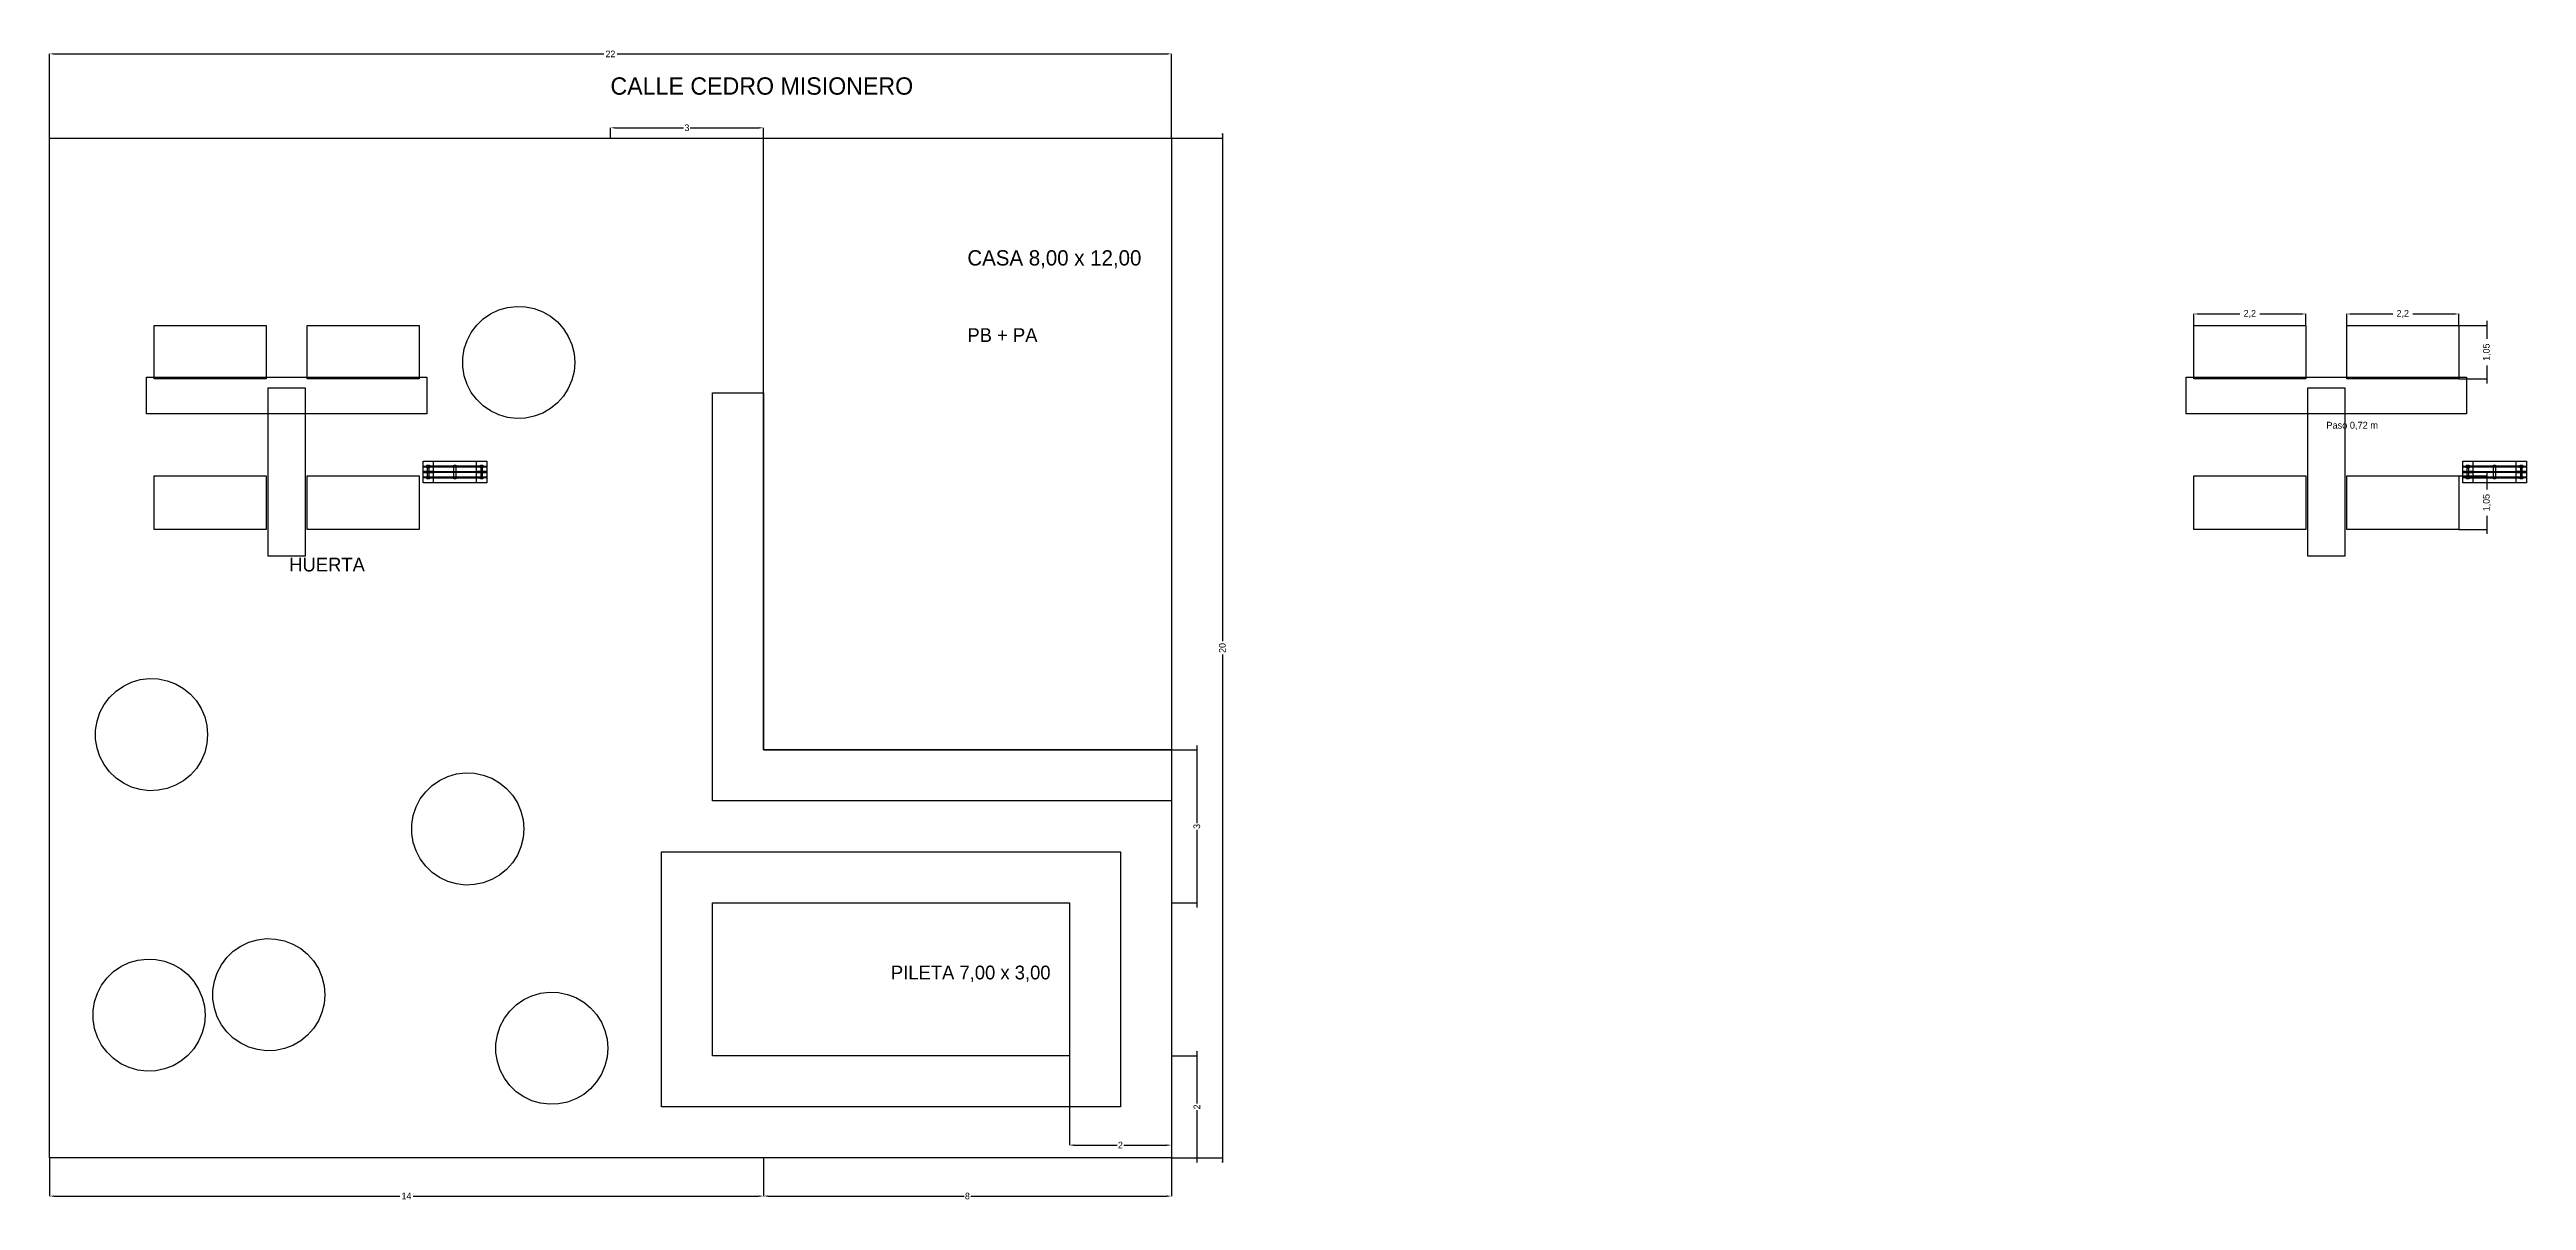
# Model space of a CAD drawing. Header units: metres. Extents: x 0 to 48.6, y -20.8 to 1.7.
import ezdxf

# ---------------------------------------------------------------- set-up
doc = ezdxf.new("R2010")
doc.units = ezdxf.units.M
for name, color, linetype in [('COTAS', 4, 'Continuous'), ('TEXTOS', 7, 'Continuous'), ('VISTA', 8, 'Continuous')]:
    doc.layers.add(name, color=color, linetype=linetype)
doc.dimstyles.get("Standard").update_dxf_attribs({"dimtxt": 2.5, "dimasz": 2.5, "dimexe": 1.25, "dimexo": 0.625, "dimtad": 1, "dimcen": 2.5, "dimazin": 3, "dimtfac": 1, "dimtmove": 0, "dimatfit": 3})

# ---------------------------------------------------------------- blocks, each defined once
blk = doc.blocks.new('_CLOSEDFILLED')
at = {"color": 0, "linetype": 'BYBLOCK'}
blk.add_solid([(-1, 0.16), (0, 0), (-1, -0.16)], dxfattribs=at)
blk = doc.blocks.new('*D1')
for p, q in [((0, 0), (0, 1.65)), ((0.09, 1.65), (10.87, 1.65)), ((11.13, 1.65), (21.91, 1.65)), ((22, 0), (22, 1.65))]:
    blk.add_line(p, q)
at = {"layer": 'Defpoints'}
for p in [(0, 1.65), (0, 0), (22, 0)]:
    blk.add_point(p, dxfattribs=at)
at = {"layer": 'COTAS', "xscale": 0.09, "yscale": 0.09, "rotation": 180}
blk.add_blockref('_CLOSEDFILLED', (0, 1.65), dxfattribs=at)
at = {"layer": 'COTAS', "xscale": 0.09, "yscale": 0.09}
blk.add_blockref('_CLOSEDFILLED', (22, 1.65), dxfattribs=at)
at = {"layer": 'COTAS', "insert": (11, 1.65), "char_height": 0.13, "attachment_point": 5}
blk.add_mtext('22', dxfattribs=at)
blk = doc.blocks.new('*D2')
for p, q in [((22, 0), (23, 0)), ((23, 0.09), (23, -9.87)), ((23, -10.13), (23, -20.09)), ((22, -20), (23, -20))]:
    blk.add_line(p, q)
at = {"layer": 'Defpoints'}
for p in [(22, 0), (23, 0), (22, -20)]:
    blk.add_point(p, dxfattribs=at)
at = {"layer": 'COTAS', "xscale": 0.09, "yscale": 0.09}
for p, rotation in [((23, 0), 270), ((23, -20), 90)]:
    blk.add_blockref('_CLOSEDFILLED', p, dxfattribs=dict(at, rotation=rotation))
at = {"layer": 'COTAS', "insert": (23, -10), "char_height": 0.13, "attachment_point": 5, "rotation": 90}
blk.add_mtext('20', dxfattribs=at)
blk = doc.blocks.new('*D3')
for p, q in [((0, -20), (0, -20.75)), ((14, -20), (14, -20.75)), ((0.09, -20.75), (6.87, -20.75)), ((7.13, -20.75), (13.91, -20.75))]:
    blk.add_line(p, q)
at = {"layer": 'Defpoints'}
for p in [(0, -20), (14, -20), (0, -20.75)]:
    blk.add_point(p, dxfattribs=at)
at = {"layer": 'COTAS', "xscale": 0.09, "yscale": 0.09, "rotation": 180}
blk.add_blockref('_CLOSEDFILLED', (0, -20.75), dxfattribs=at)
at = {"layer": 'COTAS', "xscale": 0.09, "yscale": 0.09}
blk.add_blockref('_CLOSEDFILLED', (14, -20.75), dxfattribs=at)
at = {"layer": 'COTAS', "insert": (7, -20.75), "char_height": 0.13, "attachment_point": 5}
blk.add_mtext('14', dxfattribs=at)
blk = doc.blocks.new('*D4')
for p, q in [((14, -20), (14, -20.75)), ((22, -20), (22, -20.75)), ((14.09, -20.75), (17.935, -20.75)), ((18.065, -20.75), (21.91, -20.75))]:
    blk.add_line(p, q)
at = {"layer": 'Defpoints'}
for p in [(14, -20), (22, -20), (14, -20.75)]:
    blk.add_point(p, dxfattribs=at)
at = {"layer": 'COTAS', "xscale": 0.09, "yscale": 0.09, "rotation": 180}
blk.add_blockref('_CLOSEDFILLED', (14, -20.75), dxfattribs=at)
at = {"layer": 'COTAS', "xscale": 0.09, "yscale": 0.09}
blk.add_blockref('_CLOSEDFILLED', (22, -20.75), dxfattribs=at)
at = {"layer": 'COTAS', "insert": (18, -20.75), "char_height": 0.13, "attachment_point": 5}
blk.add_mtext('8', dxfattribs=at)
blk = doc.blocks.new('*D5')
for p, q in [((22, -12), (22.5, -12)), ((22.5, -11.91), (22.5, -13.435)), ((22.5, -13.565), (22.5, -15.09)), ((22, -15), (22.5, -15))]:
    blk.add_line(p, q)
at = {"layer": 'Defpoints'}
for p in [(22, -12), (22.5, -12), (22, -15)]:
    blk.add_point(p, dxfattribs=at)
at = {"layer": 'COTAS', "xscale": 0.09, "yscale": 0.09}
for p, rotation in [((22.5, -12), 270), ((22.5, -15), 90)]:
    blk.add_blockref('_CLOSEDFILLED', p, dxfattribs=dict(at, rotation=rotation))
at = {"layer": 'COTAS', "insert": (22.5, -13.5), "char_height": 0.13, "attachment_point": 5, "rotation": 90}
blk.add_mtext('3', dxfattribs=at)
blk = doc.blocks.new('*D6')
for p, q in [((22.5, -17.91), (22.5, -18.935)), ((22, -18), (22.5, -18)), ((22.5, -19.065), (22.5, -20.09)), ((22, -20), (22.5, -20))]:
    blk.add_line(p, q)
at = {"layer": 'Defpoints'}
for p in [(22, -18), (22.5, -18), (22, -20)]:
    blk.add_point(p, dxfattribs=at)
at = {"layer": 'COTAS', "xscale": 0.09, "yscale": 0.09}
for p, rotation in [((22.5, -18), 270), ((22.5, -20), 90)]:
    blk.add_blockref('_CLOSEDFILLED', p, dxfattribs=dict(at, rotation=rotation))
at = {"layer": 'COTAS', "insert": (22.5, -19), "char_height": 0.13, "attachment_point": 5, "rotation": 90}
blk.add_mtext('2', dxfattribs=at)
blk = doc.blocks.new('*D7')
for p, q in [((20, -18), (20, -19.75)), ((22, -18), (22, -19.75)), ((20.09, -19.75), (20.935, -19.75)), ((21.065, -19.75), (21.91, -19.75))]:
    blk.add_line(p, q)
at = {"layer": 'Defpoints'}
for p in [(20, -18), (22, -18), (20, -19.75)]:
    blk.add_point(p, dxfattribs=at)
at = {"layer": 'COTAS', "xscale": 0.09, "yscale": 0.09, "rotation": 180}
blk.add_blockref('_CLOSEDFILLED', (20, -19.75), dxfattribs=at)
at = {"layer": 'COTAS', "xscale": 0.09, "yscale": 0.09}
blk.add_blockref('_CLOSEDFILLED', (22, -19.75), dxfattribs=at)
at = {"layer": 'COTAS', "insert": (21, -19.75), "char_height": 0.13, "attachment_point": 5}
blk.add_mtext('2', dxfattribs=at)
blk = doc.blocks.new('*D8')
for p, q in [((11, 0), (11, 0.2)), ((11.09, 0.2), (12.435, 0.2)), ((12.565, 0.2), (13.91, 0.2)), ((14, 0), (14, 0.2))]:
    blk.add_line(p, q)
at = {"layer": 'Defpoints'}
for p in [(11, 0.2), (11, 0), (14, 0)]:
    blk.add_point(p, dxfattribs=at)
at = {"layer": 'COTAS', "xscale": 0.09, "yscale": 0.09, "rotation": 180}
blk.add_blockref('_CLOSEDFILLED', (11, 0.2), dxfattribs=at)
at = {"layer": 'COTAS', "xscale": 0.09, "yscale": 0.09}
blk.add_blockref('_CLOSEDFILLED', (14, 0.2), dxfattribs=at)
at = {"layer": 'COTAS', "insert": (12.5, 0.2), "char_height": 0.13, "attachment_point": 5}
blk.add_mtext('3', dxfattribs=at)
blk = doc.blocks.new('*D9')
for p, q in [((42.05, -3.675), (42.05, -3.45)), ((42.14, -3.45), (42.955, -3.45)), ((43.345, -3.45), (44.16, -3.45)), ((44.25, -3.675), (44.25, -3.45))]:
    blk.add_line(p, q)
at = {"layer": 'Defpoints'}
for p in [(42.05, -3.45), (42.05, -3.675), (44.25, -3.675)]:
    blk.add_point(p, dxfattribs=at)
at = {"layer": 'COTAS', "xscale": 0.09, "yscale": 0.09, "rotation": 180}
blk.add_blockref('_CLOSEDFILLED', (42.05, -3.45), dxfattribs=at)
at = {"layer": 'COTAS', "xscale": 0.09, "yscale": 0.09}
blk.add_blockref('_CLOSEDFILLED', (44.25, -3.45), dxfattribs=at)
at = {"layer": 'COTAS', "insert": (43.15, -3.45), "char_height": 0.13, "attachment_point": 5}
blk.add_mtext('2,2', dxfattribs=at)
blk = doc.blocks.new('*D10')
for p, q in [((45.05, -3.675), (45.05, -3.45)), ((45.14, -3.45), (45.955, -3.45)), ((46.345, -3.45), (47.16, -3.45)), ((47.25, -3.675), (47.25, -3.45))]:
    blk.add_line(p, q)
at = {"layer": 'Defpoints'}
for p in [(45.05, -3.45), (45.05, -3.675), (47.25, -3.675)]:
    blk.add_point(p, dxfattribs=at)
at = {"layer": 'COTAS', "xscale": 0.09, "yscale": 0.09, "rotation": 180}
blk.add_blockref('_CLOSEDFILLED', (45.05, -3.45), dxfattribs=at)
at = {"layer": 'COTAS', "xscale": 0.09, "yscale": 0.09}
blk.add_blockref('_CLOSEDFILLED', (47.25, -3.45), dxfattribs=at)
at = {"layer": 'COTAS', "insert": (46.15, -3.45), "char_height": 0.13, "attachment_point": 5}
blk.add_mtext('2,2', dxfattribs=at)
blk = doc.blocks.new('*D11')
for p, q in [((47.25, -3.675), (47.8, -3.675)), ((47.8, -3.585), (47.8, -3.94)), ((47.25, -4.725), (47.8, -4.725)), ((47.8, -4.46), (47.8, -4.815))]:
    blk.add_line(p, q)
at = {"layer": 'Defpoints'}
for p in [(47.25, -3.675), (47.8, -3.675), (47.25, -4.725)]:
    blk.add_point(p, dxfattribs=at)
at = {"layer": 'COTAS', "xscale": 0.09, "yscale": 0.09}
for p, rotation in [((47.8, -3.675), 270), ((47.8, -4.725), 90)]:
    blk.add_blockref('_CLOSEDFILLED', p, dxfattribs=dict(at, rotation=rotation))
at = {"layer": 'COTAS', "insert": (47.8, -4.2), "char_height": 0.13, "attachment_point": 5, "rotation": 90}
blk.add_mtext('1,05', dxfattribs=at)
blk = doc.blocks.new('*D12')
for p, q in [((47.25, -6.625), (47.8, -6.625)), ((47.8, -6.535), (47.8, -6.89)), ((47.25, -7.675), (47.8, -7.675)), ((47.8, -7.41), (47.8, -7.765))]:
    blk.add_line(p, q)
at = {"layer": 'Defpoints'}
for p in [(47.25, -6.625), (47.8, -6.625), (47.25, -7.675)]:
    blk.add_point(p, dxfattribs=at)
at = {"layer": 'COTAS', "xscale": 0.09, "yscale": 0.09}
for p, rotation in [((47.8, -6.625), 270), ((47.8, -7.675), 90)]:
    blk.add_blockref('_CLOSEDFILLED', p, dxfattribs=dict(at, rotation=rotation))
at = {"layer": 'COTAS', "insert": (47.8, -7.15), "char_height": 0.13, "attachment_point": 5, "rotation": 90}
blk.add_mtext('1,05', dxfattribs=at)

msp = doc.modelspace()

# ---------------------------------------------------------------- linework, layer by layer
at = {"layer": 'VISTA'}
for points in [[(0, 0), (22, 0), (22, -20), (0, -20)], [(14, 0), (22, 0), (22, -12), (14, -12)], [(10.3, -4.4), (10.286, -4.576), (10.243, -4.748), (10.174, -4.911), (10.079, -5.061), (9.962, -5.193), (9.825, -5.305), (9.672, -5.394), (9.506, -5.457), (9.333, -5.492), (9.156, -5.499), (8.98, -5.478), (8.81, -5.429), (8.65, -5.353), (8.504, -5.252), (8.377, -5.129), (8.27, -4.988), (8.188, -4.831), (8.132, -4.663), (8.104, -4.489), (8.104, -4.311), (8.132, -4.137), (8.188, -3.969), (8.27, -3.812), (8.377, -3.671), (8.504, -3.548), (8.65, -3.447), (8.81, -3.371), (8.98, -3.322), (9.156, -3.301), (9.333, -3.308), (9.506, -3.343), (9.672, -3.406), (9.825, -3.495), (9.962, -3.607), (10.079, -3.739), (10.174, -3.889), (10.243, -4.052), (10.286, -4.224), (10.3, -4.4)], [(2.05, -3.675), (4.25, -3.675), (4.25, -4.725), (2.05, -4.725)], [(5.05, -3.675), (7.25, -3.675), (7.25, -4.725), (5.05, -4.725)], [(42.05, -3.675), (44.25, -3.675), (44.25, -4.725), (42.05, -4.725)], [(45.05, -3.675), (47.25, -3.675), (47.25, -4.725), (45.05, -4.725)], [(1.9, -4.69), (7.4, -4.69), (7.4, -5.41), (1.9, -5.41)], [(41.9, -4.69), (47.4, -4.69), (47.4, -5.41), (41.9, -5.41)], [(4.29, -4.9), (5.01, -4.9), (5.01, -8.2), (4.29, -8.2)], [(13, -5), (14, -5), (14, -12), (22, -12), (22, -13), (13, -13)], [(44.29, -4.9), (45.01, -4.9), (45.01, -8.2), (44.29, -8.2)], [(2.05, -6.625), (4.25, -6.625), (4.25, -7.675), (2.05, -7.675)], [(5.05, -6.625), (7.25, -6.625), (7.25, -7.675), (5.05, -7.675)], [(7.325, -6.34), (8.575, -6.34), (8.575, -6.441), (7.325, -6.441)], [(7.325, -6.34), (7.525, -6.34), (7.525, -6.54), (7.325, -6.54)], [(7.325, -6.34), (7.525, -6.34), (7.525, -6.54), (7.325, -6.54)], [(7.325, -6.447), (8.575, -6.447), (8.575, -6.547), (7.325, -6.547)], [(7.325, -6.553), (8.575, -6.553), (8.575, -6.654), (7.325, -6.654)], [(7.325, -6.56), (7.525, -6.56), (7.525, -6.76), (7.325, -6.76)], [(7.325, -6.56), (7.525, -6.56), (7.525, -6.76), (7.325, -6.76)], [(7.325, -6.66), (8.575, -6.66), (8.575, -6.76), (7.325, -6.76)], [(7.4, -6.415), (7.45, -6.415), (7.45, -6.465), (7.4, -6.465)], [(7.4, -6.415), (7.45, -6.415), (7.45, -6.465), (7.4, -6.465)], [(7.4, -6.635), (7.45, -6.635), (7.45, -6.685), (7.4, -6.685)], [(7.4, -6.635), (7.45, -6.635), (7.45, -6.685), (7.4, -6.685)], [(7.412, -6.465), (7.437, -6.465), (7.437, -6.635), (7.412, -6.635)], [(7.45, -6.428), (8.45, -6.428), (8.45, -6.452), (7.45, -6.452)], [(7.45, -6.648), (8.45, -6.648), (8.45, -6.673), (7.45, -6.673)], [(7.93, -6.415), (7.97, -6.415), (7.97, -6.685), (7.93, -6.685)], [(8.375, -6.34), (8.575, -6.34), (8.575, -6.54), (8.375, -6.54)], [(8.375, -6.34), (8.575, -6.34), (8.575, -6.54), (8.375, -6.54)], [(8.375, -6.56), (8.575, -6.56), (8.575, -6.76), (8.375, -6.76)], [(8.375, -6.56), (8.575, -6.56), (8.575, -6.76), (8.375, -6.76)], [(8.45, -6.415), (8.5, -6.415), (8.5, -6.465), (8.45, -6.465)], [(8.45, -6.415), (8.5, -6.415), (8.5, -6.465), (8.45, -6.465)], [(8.45, -6.635), (8.5, -6.635), (8.5, -6.685), (8.45, -6.685)], [(8.45, -6.635), (8.5, -6.635), (8.5, -6.685), (8.45, -6.685)], [(8.462, -6.465), (8.487, -6.465), (8.487, -6.635), (8.462, -6.635)], [(42.05, -6.625), (44.25, -6.625), (44.25, -7.675), (42.05, -7.675)], [(45.05, -6.625), (47.25, -6.625), (47.25, -7.675), (45.05, -7.675)], [(47.325, -6.34), (48.575, -6.34), (48.575, -6.441), (47.325, -6.441)], [(47.325, -6.34), (47.525, -6.34), (47.525, -6.54), (47.325, -6.54)], [(47.325, -6.34), (47.525, -6.34), (47.525, -6.54), (47.325, -6.54)], [(47.325, -6.447), (48.575, -6.447), (48.575, -6.547), (47.325, -6.547)], [(47.325, -6.553), (48.575, -6.553), (48.575, -6.654), (47.325, -6.654)], [(47.325, -6.56), (47.525, -6.56), (47.525, -6.76), (47.325, -6.76)], [(47.325, -6.56), (47.525, -6.56), (47.525, -6.76), (47.325, -6.76)], [(47.325, -6.66), (48.575, -6.66), (48.575, -6.76), (47.325, -6.76)], [(47.4, -6.415), (47.45, -6.415), (47.45, -6.465), (47.4, -6.465)], [(47.4, -6.415), (47.45, -6.415), (47.45, -6.465), (47.4, -6.465)], [(47.4, -6.635), (47.45, -6.635), (47.45, -6.685), (47.4, -6.685)], [(47.4, -6.635), (47.45, -6.635), (47.45, -6.685), (47.4, -6.685)], [(47.412, -6.465), (47.437, -6.465), (47.437, -6.635), (47.412, -6.635)], [(47.45, -6.428), (48.45, -6.428), (48.45, -6.452), (47.45, -6.452)], [(47.45, -6.648), (48.45, -6.648), (48.45, -6.673), (47.45, -6.673)], [(47.93, -6.415), (47.97, -6.415), (47.97, -6.685), (47.93, -6.685)], [(48.375, -6.34), (48.575, -6.34), (48.575, -6.54), (48.375, -6.54)], [(48.375, -6.34), (48.575, -6.34), (48.575, -6.54), (48.375, -6.54)], [(48.375, -6.56), (48.575, -6.56), (48.575, -6.76), (48.375, -6.76)], [(48.375, -6.56), (48.575, -6.56), (48.575, -6.76), (48.375, -6.76)], [(48.45, -6.415), (48.5, -6.415), (48.5, -6.465), (48.45, -6.465)], [(48.45, -6.415), (48.5, -6.415), (48.5, -6.465), (48.45, -6.465)], [(48.45, -6.635), (48.5, -6.635), (48.5, -6.685), (48.45, -6.685)], [(48.45, -6.635), (48.5, -6.635), (48.5, -6.685), (48.45, -6.685)], [(48.462, -6.465), (48.487, -6.465), (48.487, -6.635), (48.462, -6.635)], [(3.1, -11.7), (3.086, -11.876), (3.043, -12.048), (2.974, -12.211), (2.879, -12.361), (2.762, -12.493), (2.625, -12.605), (2.472, -12.694), (2.306, -12.757), (2.133, -12.792), (1.956, -12.799), (1.78, -12.778), (1.61, -12.729), (1.45, -12.653), (1.304, -12.552), (1.177, -12.429), (1.07, -12.288), (0.988, -12.131), (0.932, -11.963), (0.904, -11.789), (0.904, -11.611), (0.932, -11.437), (0.988, -11.269), (1.07, -11.112), (1.177, -10.971), (1.304, -10.848), (1.45, -10.747), (1.61, -10.671), (1.78, -10.622), (1.956, -10.601), (2.133, -10.608), (2.306, -10.643), (2.472, -10.706), (2.625, -10.795), (2.762, -10.907), (2.879, -11.039), (2.974, -11.189), (3.043, -11.352), (3.086, -11.524), (3.1, -11.7)], [(9.3, -13.55), (9.286, -13.726), (9.243, -13.898), (9.174, -14.061), (9.079, -14.211), (8.962, -14.343), (8.825, -14.455), (8.672, -14.544), (8.506, -14.607), (8.333, -14.642), (8.156, -14.649), (7.98, -14.628), (7.81, -14.579), (7.65, -14.503), (7.504, -14.402), (7.377, -14.279), (7.27, -14.138), (7.188, -13.981), (7.132, -13.813), (7.104, -13.639), (7.104, -13.461), (7.132, -13.287), (7.188, -13.119), (7.27, -12.962), (7.377, -12.821), (7.504, -12.698), (7.65, -12.597), (7.81, -12.521), (7.98, -12.472), (8.156, -12.451), (8.333, -12.458), (8.506, -12.493), (8.672, -12.556), (8.825, -12.645), (8.962, -12.757), (9.079, -12.889), (9.174, -13.039), (9.243, -13.202), (9.286, -13.374), (9.3, -13.55)], [(12, -14), (21, -14), (21, -19), (12, -19)], [(13, -15), (20, -15), (20, -18), (13, -18)], [(5.4, -16.8), (5.386, -16.976), (5.343, -17.148), (5.274, -17.311), (5.179, -17.461), (5.062, -17.593), (4.925, -17.705), (4.772, -17.794), (4.606, -17.857), (4.433, -17.892), (4.256, -17.899), (4.08, -17.878), (3.91, -17.829), (3.75, -17.753), (3.604, -17.652), (3.477, -17.529), (3.37, -17.388), (3.288, -17.231), (3.232, -17.063), (3.204, -16.889), (3.204, -16.711), (3.232, -16.537), (3.288, -16.369), (3.37, -16.212), (3.477, -16.071), (3.604, -15.948), (3.75, -15.847), (3.91, -15.771), (4.08, -15.722), (4.256, -15.701), (4.433, -15.708), (4.606, -15.743), (4.772, -15.806), (4.925, -15.895), (5.062, -16.007), (5.179, -16.139), (5.274, -16.289), (5.343, -16.452), (5.386, -16.624), (5.4, -16.8)], [(3.05, -17.2), (3.036, -17.376), (2.993, -17.548), (2.924, -17.711), (2.829, -17.861), (2.712, -17.993), (2.575, -18.105), (2.422, -18.194), (2.256, -18.257), (2.083, -18.292), (1.906, -18.299), (1.73, -18.278), (1.56, -18.229), (1.4, -18.153), (1.254, -18.052), (1.127, -17.929), (1.02, -17.788), (0.938, -17.631), (0.882, -17.463), (0.854, -17.289), (0.854, -17.111), (0.882, -16.937), (0.938, -16.769), (1.02, -16.612), (1.127, -16.471), (1.254, -16.348), (1.4, -16.247), (1.56, -16.171), (1.73, -16.122), (1.906, -16.101), (2.083, -16.108), (2.256, -16.143), (2.422, -16.206), (2.575, -16.295), (2.712, -16.407), (2.829, -16.539), (2.924, -16.689), (2.993, -16.852), (3.036, -17.024), (3.05, -17.2)], [(10.95, -17.85), (10.936, -18.026), (10.893, -18.198), (10.824, -18.361), (10.729, -18.511), (10.612, -18.643), (10.475, -18.755), (10.322, -18.844), (10.156, -18.907), (9.983, -18.942), (9.806, -18.949), (9.63, -18.928), (9.46, -18.879), (9.3, -18.803), (9.154, -18.702), (9.027, -18.579), (8.92, -18.438), (8.838, -18.281), (8.782, -18.113), (8.754, -17.939), (8.754, -17.761), (8.782, -17.587), (8.838, -17.419), (8.92, -17.262), (9.027, -17.121), (9.154, -16.998), (9.3, -16.897), (9.46, -16.821), (9.63, -16.772), (9.806, -16.751), (9.983, -16.758), (10.156, -16.793), (10.322, -16.856), (10.475, -16.945), (10.612, -17.057), (10.729, -17.189), (10.824, -17.339), (10.893, -17.502), (10.936, -17.674), (10.95, -17.85)]]:
    msp.add_lwpolyline(points, close=True, dxfattribs=at)

# ---------------------------------------------------------------- texts
at = {"layer": 'TEXTOS'}
for s, height, p in [('CALLE CEDRO MISIONERO', 0.34, (11, 0.85)), ('CASA 8,00 x 12,00', 0.3, (18, -2.5)), ('PB + PA', 0.27, (18, -4)), ('Paso 0,72 m', 0.135, (44.65, -5.7)), ('HUERTA', 0.27, (4.7, -8.5)), ('PILETA 7,00 x 3,00', 0.27, (16.5, -16.5))]:
    msp.add_text(s, height=height, dxfattribs=at).set_placement(p)

# ---------------------------------------------------------------- dimensions: what is measured, and where the dimension line sits
at = {"layer": 'COTAS'}
for base, p1, p2, picture, middle in [((0, 1.65), (0, 0), (22, 0), '*D1', (11, 1.65)), ((11, 0.2), (11, 0), (14, 0), '*D8', (12.5, 0.2)), ((42.05, -3.45), (42.05, -3.675), (44.25, -3.675), '*D9', (43.15, -3.45)), ((45.05, -3.45), (45.05, -3.675), (47.25, -3.675), '*D10', (46.15, -3.45)), ((20, -19.75), (20, -18), (22, -18), '*D7', (21, -19.75)), ((0, -20.75), (0, -20), (14, -20), '*D3', (7, -20.75)), ((14, -20.75), (14, -20), (22, -20), '*D4', (18, -20.75))]:
    dim = msp.add_linear_dim(base=base, p1=p1, p2=p2, dimstyle='Standard', override={"dimtxt": 0.13, "dimasz": 0.09}, dxfattribs=at)
    dim.commit()
    dim.dimension.update_dxf_attribs({"geometry": picture, "text_midpoint": middle})
for base, p1, p2, picture, middle in [((23, 0), (22, 0), (22, -20), '*D2', (23, -10)), ((47.8, -3.675), (47.25, -3.675), (47.25, -4.725), '*D11', (47.8, -4.2)), ((47.8, -6.625), (47.25, -6.625), (47.25, -7.675), '*D12', (47.8, -7.15)), ((22.5, -12), (22, -12), (22, -15), '*D5', (22.5, -13.5)), ((22.5, -18), (22, -18), (22, -20), '*D6', (22.5, -19))]:
    dim = msp.add_linear_dim(base=base, p1=p1, p2=p2, angle=90, dimstyle='Standard', override={"dimtxt": 0.13, "dimasz": 0.09}, dxfattribs=at)
    dim.commit()
    dim.dimension.update_dxf_attribs({"geometry": picture, "text_midpoint": middle})

doc.saveas('drawing.dxf')
